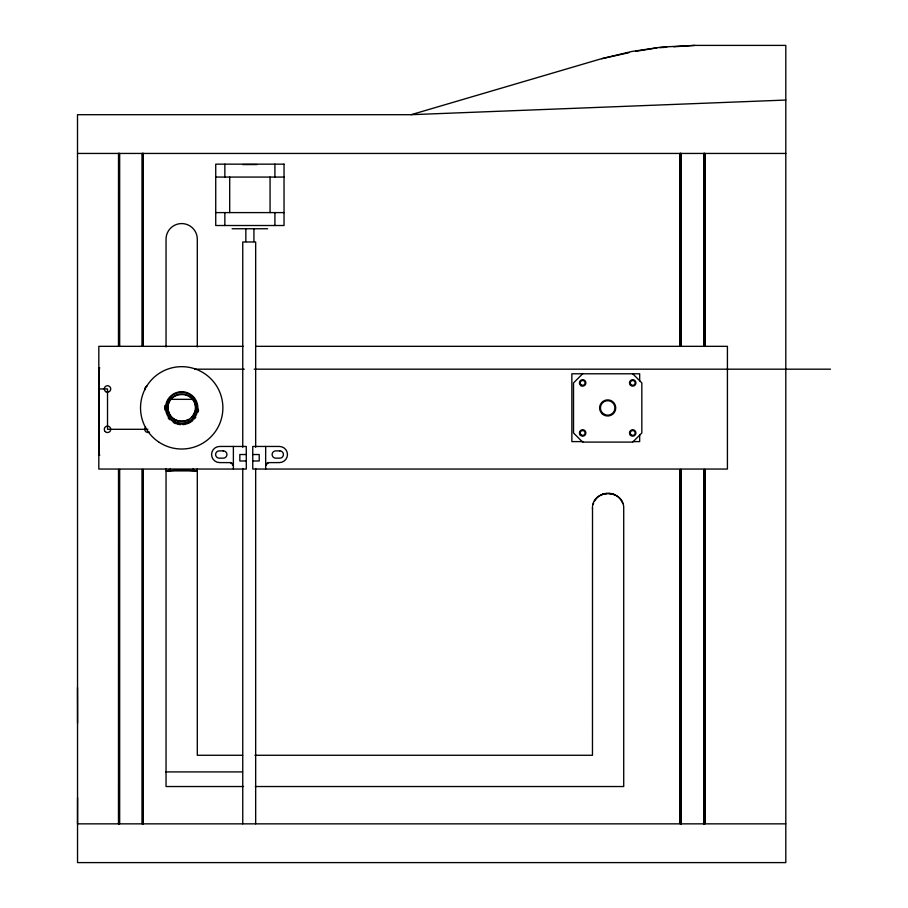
<?xml version="1.0" encoding="UTF-8"?>
<svg xmlns="http://www.w3.org/2000/svg" width="908" height="908" viewBox="0 0 908 908"><rect width="100%" height="100%" fill="white"/><g stroke="black" fill="none" stroke-linecap="round" stroke-linejoin="round"><path stroke-width="1.36" d="M77.566 797.757L77.532 823.851L785.806 823.851M254.91 755.274L592.47 755.274L592.515 508.378M592.47 508.877C591.494 488.447 624.693 488.754 623.717 508.877L623.717 786.532L255.307 786.532M593.208 504.292L593.594 503.134M265.76 465.044L268.496 462.615L279.392 462.592A8.07 8.07 0 0 0 287.461 454.522A8.07 8.07 0 0 0 279.392 446.452L252.753 446.452L252.753 469.05L727.421 469.05L727.421 346.334L255.965 346.334M194.959 411.245C192.053 424.433 171.351 424.433 168.445 411.245M594.558 501.08L594.558 501.08A15.652 15.618 89.9 0 1 602.742 494.202L608.088 493.248L613.445 494.202A15.64 15.606 -89.6 0 1 622.786 503.543M582.652 373.79L573.527 382.915L573.527 432.968L582.652 442.094L632.706 442.094L641.831 432.968L641.831 382.915L632.706 373.79M601.641 494.656L604.092 493.782M170.352 468.971L168.037 471.161M601.618 58.68L631.548 51.529L661.637 47.068L694.711 45.4L785.806 45.4L785.806 862.6L77.543 862.6L77.509 114.692L411.142 114.692L600.653 58.952L628.96 52.675M635.6 51.359L656.904 47.874M169.467 470.741L181.691 469.708L193.903 470.741M604.376 493.691L606.646 493.328M659.707 47.693L666.71 47.227M673.713 46.773L694.711 45.4M411.142 114.692L785.806 100.05M77.509 153.441L785.806 153.441M242.618 164.564L257.146 164.564M215.729 177.071L284.034 177.071M215.729 212.597L284.034 212.597M232.119 228.748L267.644 228.748M243.231 346.334L98.824 346.334L98.824 469.05L246.295 469.05L246.272 446.452L219.645 446.452A8.07 8.07 0 0 0 211.575 454.522A8.07 8.07 0 0 0 219.645 462.592L230.541 462.615L233.277 465.044M98.529 367.944L99.823 367.944M194.709 369.181L244.263 369.181M254.172 369.181L830.491 369.181M98.529 382.484L99.29 382.484M98.824 388.942L107.519 388.942L107.519 429.302L147.879 429.302M169.83 399.338L193.62 399.338M98.529 440.607L99.29 440.607M583.163 441.606L571.858 441.606L571.858 373.79L639.675 373.79L639.675 380.849M632.615 441.606L639.675 441.606L639.675 434.535M246.295 454.522L239.826 454.522L239.826 460.98L246.295 460.98M252.753 454.522L259.211 454.522L259.211 460.98L252.753 460.98M98.529 455.146L99.823 455.146M167.957 470.628L170.579 470.628M166.096 470.9L197.195 470.9M242.618 755.274L197.297 755.274L197.297 468.88M165.835 771.913L242.527 771.913M243.548 786.532L166.039 786.532L166.039 468.903M609.234 493.305L611.799 493.702M612.094 493.77L614.534 494.656M193.064 468.971L195.424 471.161M77.509 687.572L77.566 723.211M704.835 153.441L704.846 346.198M704.835 469.515L704.846 823.851M704.71 153.441L704.733 346.198M704.71 469.515L704.733 823.851M704.483 153.441L704.449 346.198M704.483 469.515L704.449 823.851M704.131 153.441L704.131 346.198M704.131 469.515L704.131 823.851M703.711 153.441L703.711 346.198M703.711 469.515L703.711 823.851M681.25 153.441L681.25 346.198M681.25 469.515L681.25 823.851M680.818 153.441L680.818 346.198M680.818 469.515L680.818 823.851M680.478 153.441L680.512 346.198M680.478 469.515L680.512 823.851M680.251 153.441L680.217 346.198L680.115 153.441M680.251 469.515L680.217 823.851L680.115 469.515M274.908 164.155L274.908 177.071M274.908 212.597L274.908 225.513M270.062 177.071L270.062 212.597M265.669 446.452L265.669 469.05M255.67 447.258L255.67 241.982L242.754 241.982L242.754 447.258M255.67 468.494L255.67 823.851M253.922 229.043L253.922 241.596M245.841 229.043L245.841 241.596M242.754 468.494L242.754 823.851M233.379 446.452L233.379 469.05M229.701 177.071L229.701 212.597M224.855 164.155L224.855 177.071M224.855 212.597L224.855 225.513M197.297 346.947L197.297 239.19A15.629 15.629 0 0 0 181.668 223.572A15.629 15.629 0 0 0 166.039 239.19L166.039 346.958M195.424 411.948C199.692 388.408 163.678 389.169 167.98 411.948M143.248 153.441L143.146 346.198L143.124 153.441M143.248 469.515L143.146 823.851L143.124 469.515M142.862 153.441L142.862 346.198M142.862 469.515L142.862 823.851M142.545 153.441L142.545 346.198M142.545 469.515L142.545 823.851M142.125 153.441L142.125 346.198M142.125 469.515L142.125 823.851M119.663 153.441L119.663 346.198M119.663 469.515L119.663 823.851M119.232 153.441L119.232 346.198M119.232 469.515L119.232 823.851M118.664 153.441L118.63 346.198M118.664 469.515L118.63 823.851M118.528 153.441L118.528 346.198M118.528 469.515L118.528 823.851M99.29 367.944L99.29 455.146M99.176 367.944L99.176 383.414M99.176 439.676L99.176 455.146M98.995 367.944L98.995 383.414M98.995 439.676L98.995 455.146M149.48 432.117A3.235 3.235 0 0 1 145.621 427.01M145.03 389.759A3.235 3.235 0 0 1 147.334 385.821M198.523 409.905A16.968 16.968 0 0 1 198.092 412.084M195.81 417.124A16.968 16.968 0 0 1 194.448 418.883M192.893 420.449A16.968 16.968 0 0 1 191.123 421.811M190.181 422.39A16.968 16.968 0 0 1 187.15 423.764M186.095 424.081A16.968 16.968 0 0 1 182.803 424.626M180.59 424.626A16.968 16.968 0 0 1 177.31 424.081M176.254 423.764A16.968 16.968 0 0 1 173.212 422.39M169.705 419.689A16.968 16.968 0 0 1 168.241 418.021M164.881 409.905A16.968 16.968 0 0 1 164.881 405.479M230.144 462.592A3.235 3.235 0 0 1 233.379 465.827M265.669 465.827A3.235 3.235 0 0 1 268.893 462.592M188.558 419.587A13.722 13.722 0 0 1 168.025 408.895A13.722 13.722 0 0 1 186.39 394.798A13.722 13.722 0 0 1 191.406 417.396M284.034 164.155L215.729 164.155L215.729 225.513L284.034 225.513L284.034 164.155M223.277 450.89L219.248 450.89A3.632 3.632 0 0 0 215.616 454.522A3.632 3.632 0 0 0 219.248 458.154L223.277 458.154A3.632 3.632 0 0 0 226.921 454.522A3.632 3.632 0 0 0 223.277 450.89M279.8 450.89L275.76 450.89A3.632 3.632 0 0 0 272.128 454.522A3.632 3.632 0 0 0 275.76 458.154L279.8 458.154A3.632 3.632 0 0 0 283.432 454.522A3.632 3.632 0 0 0 279.8 450.89M197.819 408.861L197.819 406.829A16.151 16.151 0 0 0 181.702 391.7A16.151 16.151 0 0 0 165.585 406.829L165.585 408.861A16.151 16.151 0 0 0 181.702 423.991A16.151 16.151 0 0 0 197.819 408.861M118.925 346.198L118.925 153.441L118.891 346.198M118.925 823.851L118.925 469.515L118.891 823.851M601.97 413.651A8.07 8.07 0 0 0 615.476 410.03A8.07 8.07 0 0 0 605.591 400.144A8.07 8.07 0 0 0 601.97 413.651M630.424 385.196A3.235 3.235 0 0 0 635.827 383.744A3.235 3.235 0 0 0 631.877 379.794A3.235 3.235 0 0 0 630.424 385.196M630.424 435.25A3.235 3.235 0 0 0 635.827 433.797A3.235 3.235 0 0 0 631.877 429.847A3.235 3.235 0 0 0 630.424 435.25M580.371 435.25A3.235 3.235 0 0 0 585.774 433.797A3.235 3.235 0 0 0 581.812 429.847A3.235 3.235 0 0 0 580.371 435.25M581.041 385.707A3.235 3.235 0 0 0 585.887 382.915A3.235 3.235 0 0 0 581.041 380.111A3.235 3.235 0 0 0 581.041 385.707M604.047 414.23A7.264 7.264 0 0 0 614.943 407.942A7.264 7.264 0 0 0 604.047 401.642A7.264 7.264 0 0 0 604.047 414.23M631.503 385.003A2.418 2.418 0 0 0 635.135 382.915A2.418 2.418 0 0 0 631.503 380.815A2.418 2.418 0 0 0 631.503 385.003M631.503 435.068A2.418 2.418 0 0 0 635.135 432.968A2.418 2.418 0 0 0 631.503 430.869A2.418 2.418 0 0 0 631.503 435.068M581.438 435.068A2.418 2.418 0 0 0 585.07 432.968A2.418 2.418 0 0 0 581.438 430.869A2.418 2.418 0 0 0 581.438 435.068M581.438 385.003A2.418 2.418 0 0 0 585.07 382.915A2.418 2.418 0 0 0 581.438 380.815A2.418 2.418 0 0 0 581.438 385.003M159.275 442.378A41.178 41.178 0 0 0 222.823 409.996A41.178 41.178 0 0 0 163.009 371.156A41.178 41.178 0 0 0 159.275 442.378M105.907 391.734A3.235 3.235 0 0 0 110.742 388.942A3.235 3.235 0 0 0 105.907 386.138A3.235 3.235 0 0 0 105.907 391.734M105.237 431.595A3.235 3.235 0 0 0 110.64 430.142A3.235 3.235 0 0 0 106.679 426.192A3.235 3.235 0 0 0 105.237 431.595M174.03 420.983A15.334 15.334 0 0 0 197.036 407.692A15.334 15.334 0 0 0 174.03 394.413A15.334 15.334 0 0 0 174.03 420.983"/></g></svg>
